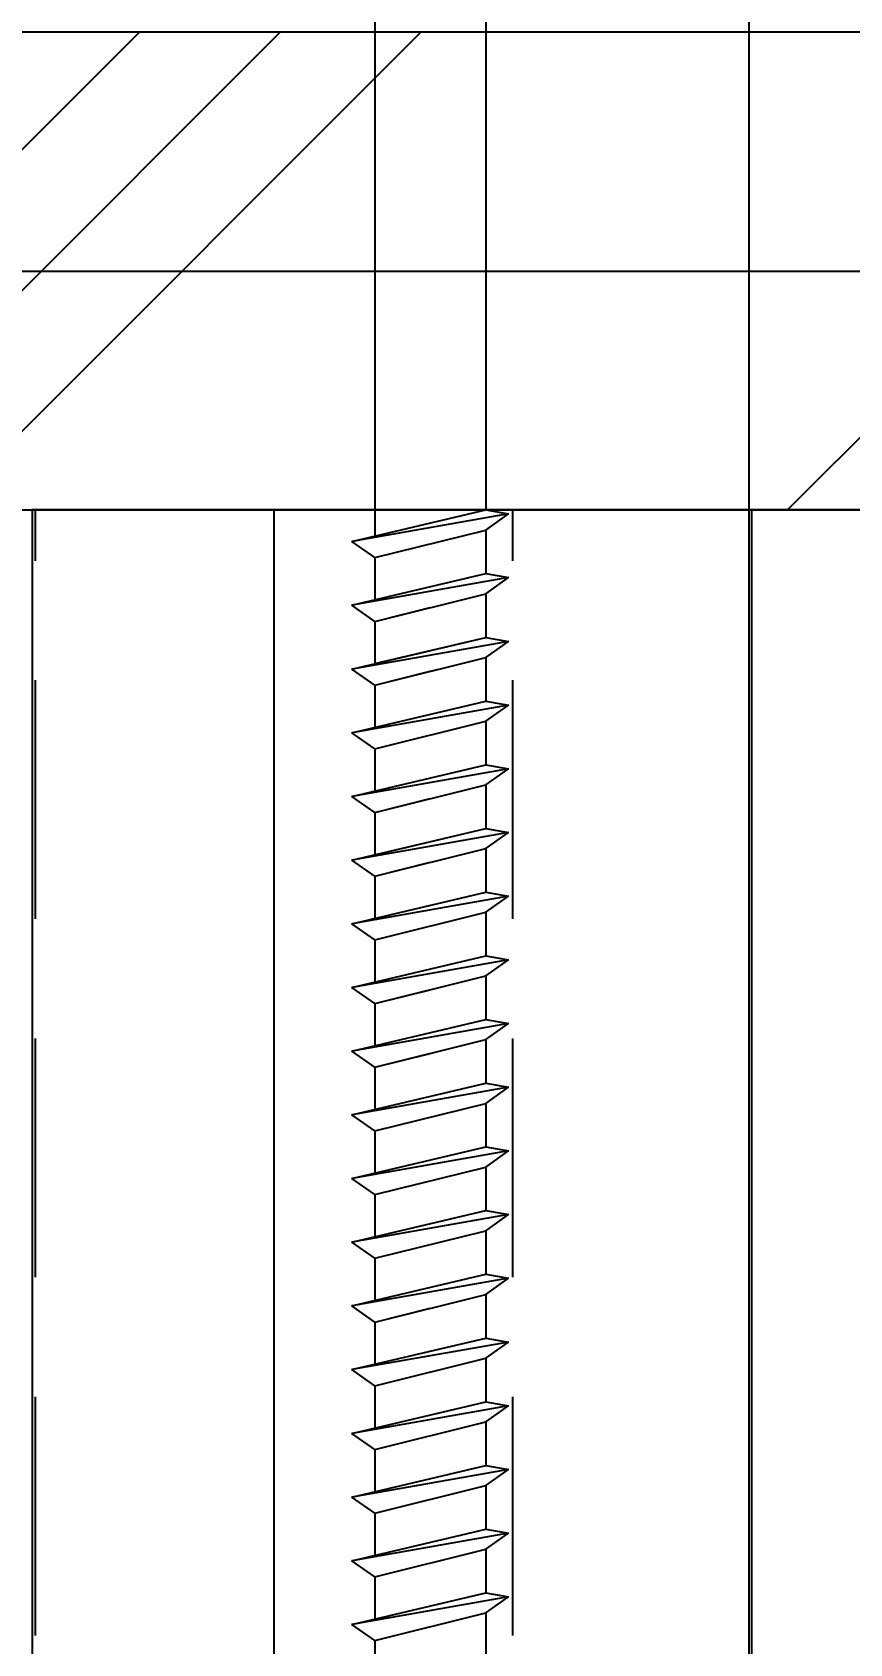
# Model space of a CAD drawing. Header units: inches. Extents: x -2661 to 42767, y -1222 to 9099.
# Drawn here: x -1001.13 to -999.847, y 2652.05 to 2654.58 of the extents above; entities that cross this region are included whole.
import ezdxf
from ezdxf import colors
from ezdxf.entities.mleader import LeaderData, LeaderLine
from ezdxf.math import Vec2, Vec3

# ---------------------------------------------------------------- set-up
doc = ezdxf.new("R2010")
doc.units = ezdxf.units.IN
doc.header["$LTSCALE"] = 12
doc.header["$MEASUREMENT"] = 0
doc.layers.get('0').update_dxf_attribs({"linetype": 'CONTINUOUS'})
doc.layers.add('DESIGNER COMMENTS', color=221, linetype='CONTINUOUS', plot=False)
for name, color, linetype in [('S-ANNO-NOTE', 4, 'CONTINUOUS'), ('S-FASTENERS', 2, 'CONTINUOUS'), ('S-SIMPSON', 2, 'CONTINUOUS'), ('S-STEEL', 4, 'CONTINUOUS'), ('S-WOOD', 3, 'CONTINUOUS')]:
    doc.layers.add(name, color=color, linetype=linetype)
doc.styles.add('Arial', font='arial.ttf', dxfattribs={"width": 0.85})

# ---------------------------------------------------------------- blocks, each defined once
blk = doc.blocks.new('10d')
at = {"color": 2}
blk.add_line((0, 0.25), (0, -2.75), dxfattribs=at)
blk = doc.blocks.new('SDS.25X5-f')
at = {"layer": 'S-SIMPSON'}
for p, q in [((-0.087, -0.536), (-0.087, -2.2912)), ((0.087, -0.5316), (0.087, -2.25)), ((0.087, -0.5316), (0.087, -2.25)), ((-0.087, -0.5749), (-0.087, -2.2912)), ((0.087, -2.1816), (0.087, -2.25)), ((0.087, -2.1816), (0.087, -2.25)), ((-0.087, -2.2249), (-0.087, -2.2912)), ((-0.087, -2.2249), (-0.087, -2.2912)), ((-0.087, -2.2249), (-0.087, -2.2912))]:
    blk.add_line(p, q, dxfattribs=at)
at = {"layer": 'S-SIMPSON', "color": 1}
for p, q in [((-0.123, -2.2997), (0.087, -2.25)), ((-0.123, -2.2997), (0.087, -2.25)), ((-0.123, -2.2997), (0.087, -2.25)), ((0.087, -2.25), (0.123, -2.2563)), ((0.087, -2.25), (0.123, -2.2563)), ((0.087, -2.25), (0.123, -2.2563)), ((0.123, -2.2563), (-0.123, -2.2997)), ((0.123, -2.2563), (-0.123, -2.2997)), ((0.123, -2.2563), (-0.123, -2.2997)), ((0.087, -2.2816), (0.123, -2.2563)), ((0.087, -2.2816), (0.123, -2.2563)), ((0.087, -2.2816), (0.123, -2.2563)), ((-0.087, -2.3249), (-0.123, -2.2997)), ((-0.087, -2.3249), (-0.123, -2.2997)), ((-0.087, -2.3249), (-0.123, -2.2997)), ((-0.087, -2.3249), (0.087, -2.2816)), ((-0.087, -2.3249), (0.087, -2.2816)), ((-0.087, -2.3249), (0.087, -2.2816)), ((0.087, -2.2816), (0.087, -2.35)), ((0.087, -2.2816), (0.087, -2.35)), ((0.087, -2.2816), (0.087, -2.35)), ((0.087, -2.2816), (0.087, -2.35)), ((0.087, -2.2816), (0.087, -2.35)), ((0.087, -2.2816), (0.087, -2.35)), ((-0.087, -2.3249), (-0.087, -2.3912)), ((-0.087, -2.3249), (-0.087, -2.3912)), ((-0.087, -2.3249), (-0.087, -2.3912)), ((-0.087, -2.3249), (-0.087, -2.3912)), ((-0.087, -2.3249), (-0.087, -2.3912)), ((-0.087, -2.3249), (-0.087, -2.3912)), ((-0.123, -2.3997), (0.087, -2.35)), ((-0.123, -2.3997), (0.087, -2.35)), ((-0.123, -2.3997), (0.087, -2.35)), ((-0.123, -2.3997), (0.087, -2.35)), ((0.087, -2.35), (0.123, -2.3563)), ((0.087, -2.35), (0.123, -2.3563)), ((0.087, -2.35), (0.123, -2.3563)), ((0.087, -2.35), (0.123, -2.3563)), ((0.123, -2.3563), (-0.123, -2.3997)), ((0.123, -2.3563), (-0.123, -2.3997)), ((0.123, -2.3563), (-0.123, -2.3997)), ((0.123, -2.3563), (-0.123, -2.3997)), ((0.087, -2.3816), (0.123, -2.3563)), ((0.087, -2.3816), (0.123, -2.3563)), ((0.087, -2.3816), (0.123, -2.3563)), ((0.087, -2.3816), (0.123, -2.3563)), ((-0.087, -2.4249), (-0.123, -2.3997)), ((-0.087, -2.4249), (-0.123, -2.3997)), ((-0.087, -2.4249), (-0.123, -2.3997)), ((-0.087, -2.4249), (-0.123, -2.3997)), ((-0.087, -2.4249), (-0.123, -2.3997)), ((-0.087, -2.4249), (0.087, -2.3816)), ((-0.087, -2.4249), (0.087, -2.3816)), ((-0.087, -2.4249), (0.087, -2.3816)), ((-0.087, -2.4249), (0.087, -2.3816)), ((-0.087, -2.4249), (0, -2.4032)), ((0.087, -2.3816), (0.087, -2.45)), ((0.087, -2.3816), (0.087, -2.45)), ((0.087, -2.3816), (0.087, -2.45)), ((0.087, -2.3816), (0.087, -2.45)), ((0.087, -2.3816), (0.087, -2.45)), ((0.087, -2.3816), (0.087, -2.45)), ((0.087, -2.3816), (0.087, -2.45)), ((0.087, -2.3816), (0.087, -2.45)), ((0.087, -2.3816), (0.087, -2.45)), ((0.087, -2.3816), (0.087, -2.45)), ((-0.087, -2.4249), (-0.087, -2.4912)), ((-0.087, -2.4249), (-0.087, -2.4912)), ((-0.087, -2.4249), (-0.087, -2.4912)), ((-0.087, -2.4249), (-0.087, -2.4912)), ((-0.087, -2.4249), (-0.087, -2.4912)), ((-0.087, -2.4249), (-0.087, -2.4912)), ((-0.087, -2.4249), (-0.087, -2.4912)), ((-0.087, -2.4249), (-0.087, -2.4912)), ((-0.087, -2.4249), (-0.087, -2.4912)), ((-0.087, -2.4249), (-0.087, -2.4912)), ((-0.087, -2.4249), (-0.087, -2.4912)), ((-0.087, -2.4249), (-0.087, -2.4912)), ((-0.123, -2.4997), (0.087, -2.45)), ((-0.123, -2.4997), (0.087, -2.45)), ((-0.123, -2.4997), (0.087, -2.45)), ((-0.123, -2.4997), (0.087, -2.45)), ((-0.123, -2.4997), (0.087, -2.45)), ((-0.123, -2.4997), (0.087, -2.45)), ((-0.123, -2.4997), (0.087, -2.45)), ((-0.123, -2.4997), (0.087, -2.45)), ((-0.087, -2.4912), (0.087, -2.45)), ((0.087, -2.45), (0.123, -2.4563)), ((0.087, -2.45), (0.123, -2.4563)), ((0.087, -2.45), (0.123, -2.4563)), ((0.087, -2.45), (0.123, -2.4563)), ((0.087, -2.45), (0.123, -2.4563)), ((0.087, -2.45), (0.123, -2.4563)), ((0.087, -2.45), (0.123, -2.4563)), ((0.087, -2.45), (0.123, -2.4563)), ((0.087, -2.45), (0.123, -2.4563)), ((0.123, -2.4563), (-0.123, -2.4997)), ((0.123, -2.4563), (-0.123, -2.4997)), ((0.123, -2.4563), (-0.123, -2.4997)), ((0.123, -2.4563), (-0.123, -2.4997)), ((0.123, -2.4563), (-0.123, -2.4997)), ((0.123, -2.4563), (-0.123, -2.4997)), ((0.123, -2.4563), (-0.123, -2.4997)), ((0.123, -2.4563), (-0.123, -2.4997)), ((0.123, -2.4563), (-0.123, -2.4997)), ((0.087, -2.4816), (0.123, -2.4563)), ((0.087, -2.4816), (0.123, -2.4563)), ((0.087, -2.4816), (0.123, -2.4563)), ((0.087, -2.4816), (0.123, -2.4563)), ((0.087, -2.4816), (0.123, -2.4563)), ((0.087, -2.4816), (0.123, -2.4563)), ((0.087, -2.4816), (0.123, -2.4563)), ((0.087, -2.4816), (0.123, -2.4563)), ((0.087, -2.4816), (0.123, -2.4563)), ((-0.087, -2.5249), (-0.123, -2.4997)), ((-0.087, -2.5249), (-0.123, -2.4997)), ((-0.087, -2.5249), (-0.123, -2.4997)), ((-0.087, -2.5249), (-0.123, -2.4997)), ((-0.087, -2.5249), (-0.123, -2.4997)), ((-0.087, -2.5249), (-0.123, -2.4997)), ((-0.087, -2.5249), (-0.123, -2.4997)), ((-0.087, -2.5249), (-0.123, -2.4997)), ((-0.087, -2.5249), (-0.123, -2.4997)), ((-0.087, -2.5249), (-0.123, -2.4997)), ((-0.087, -2.5249), (-0.123, -2.4997)), ((-0.087, -2.5249), (-0.123, -2.4997)), ((-0.087, -2.5249), (-0.123, -2.4997)), ((-0.087, -2.5249), (0.087, -2.4816)), ((-0.087, -2.5249), (0.087, -2.4816)), ((-0.087, -2.5249), (0.087, -2.4816)), ((-0.087, -2.5249), (0.087, -2.4816)), ((-0.087, -2.5249), (0.087, -2.4816)), ((-0.087, -2.5249), (0.087, -2.4816)), ((-0.087, -2.5249), (0.087, -2.4816)), ((-0.087, -2.5249), (0.087, -2.4816)), ((-0.087, -2.5249), (0.087, -2.4816)), ((-0.087, -2.5249), (0.013, -2.5)), ((-0.087, -2.5249), (0.013, -2.5)), ((-0.087, -2.5249), (0.013, -2.5)), ((-0.087, -2.5249), (0, -2.5032)), ((0.087, -2.4816), (0.087, -2.55)), ((0.087, -2.4816), (0.087, -2.55)), ((0.087, -2.4816), (0.087, -2.55)), ((0.087, -2.4816), (0.087, -2.55)), ((0.087, -2.4816), (0.087, -2.55)), ((0.087, -2.4816), (0.087, -2.55)), ((0.087, -2.4816), (0.087, -2.55)), ((0.087, -2.4816), (0.087, -2.55)), ((0.087, -2.4816), (0.087, -2.55)), ((0.087, -2.4816), (0.087, -2.55)), ((0.087, -2.4816), (0.087, -2.55)), ((0.087, -2.4816), (0.087, -2.55)), ((0.087, -2.4816), (0.087, -2.55)), ((-0.087, -2.5249), (-0.087, -2.5912)), ((-0.087, -2.5249), (-0.087, -2.5912)), ((-0.087, -2.5249), (-0.087, -2.5912)), ((-0.087, -2.5249), (-0.087, -2.5912)), ((-0.087, -2.5249), (-0.087, -2.5912)), ((-0.087, -2.5249), (-0.087, -2.5912)), ((-0.087, -2.5249), (-0.087, -2.5912)), ((-0.087, -2.5249), (-0.087, -2.5912)), ((-0.087, -2.5249), (-0.087, -2.5912)), ((-0.087, -2.5249), (-0.087, -2.5912)), ((-0.087, -2.5249), (-0.087, -2.5912)), ((-0.123, -2.5997), (0.087, -2.55)), ((-0.123, -2.5997), (0.087, -2.55)), ((-0.123, -2.5997), (0.087, -2.55)), ((-0.123, -2.5997), (0.087, -2.55)), ((-0.123, -2.5997), (0.087, -2.55)), ((-0.123, -2.5997), (0.087, -2.55)), ((-0.123, -2.5997), (0.087, -2.55)), ((-0.123, -2.5997), (0.087, -2.55)), ((-0.123, -2.5997), (0.087, -2.55)), ((0.087, -2.55), (0.123, -2.5563)), ((0.087, -2.55), (0.123, -2.5563)), ((0.087, -2.55), (0.123, -2.5563)), ((0.087, -2.55), (0.123, -2.5563)), ((0.087, -2.55), (0.123, -2.5563)), ((0.087, -2.55), (0.123, -2.5563)), ((0.087, -2.55), (0.123, -2.5563)), ((0.087, -2.55), (0.123, -2.5563)), ((0.087, -2.55), (0.123, -2.5563)), ((0.123, -2.5563), (-0.123, -2.5997)), ((0.123, -2.5563), (-0.123, -2.5997)), ((0.123, -2.5563), (-0.123, -2.5997)), ((0.123, -2.5563), (-0.123, -2.5997)), ((0.123, -2.5563), (-0.123, -2.5997)), ((0.123, -2.5563), (-0.123, -2.5997)), ((0.123, -2.5563), (-0.123, -2.5997)), ((0.123, -2.5563), (-0.123, -2.5997)), ((0.123, -2.5563), (-0.123, -2.5997)), ((0.087, -2.5816), (0.123, -2.5563)), ((0.087, -2.5816), (0.123, -2.5563)), ((0.087, -2.5816), (0.123, -2.5563)), ((0.087, -2.5816), (0.123, -2.5563)), ((0.087, -2.5816), (0.123, -2.5563)), ((0.087, -2.5816), (0.123, -2.5563)), ((0.087, -2.5816), (0.123, -2.5563)), ((0.087, -2.5816), (0.123, -2.5563)), ((0.087, -2.5816), (0.123, -2.5563)), ((-0.087, -2.6249), (-0.123, -2.5997)), ((-0.087, -2.6249), (-0.123, -2.5997)), ((-0.087, -2.6249), (-0.123, -2.5997)), ((-0.087, -2.6249), (-0.123, -2.5997)), ((-0.087, -2.6249), (-0.123, -2.5997)), ((-0.087, -2.6249), (-0.123, -2.5997)), ((-0.087, -2.6249), (-0.123, -2.5997)), ((-0.087, -2.6249), (-0.123, -2.5997)), ((-0.087, -2.6249), (-0.123, -2.5997)), ((-0.087, -2.6249), (0.087, -2.5816)), ((-0.087, -2.6249), (0.087, -2.5816)), ((-0.087, -2.6249), (0.087, -2.5816)), ((-0.087, -2.6249), (0.087, -2.5816)), ((-0.087, -2.6249), (0.087, -2.5816)), ((-0.087, -2.6249), (0.087, -2.5816)), ((-0.087, -2.6249), (0.087, -2.5816)), ((-0.087, -2.6249), (0.087, -2.5816)), ((-0.087, -2.6249), (0.087, -2.5816)), ((0.087, -2.5816), (0.087, -2.65)), ((0.087, -2.5816), (0.087, -2.65)), ((0.087, -2.5816), (0.087, -2.65)), ((0.087, -2.5816), (0.087, -2.65)), ((0.087, -2.5816), (0.087, -2.65)), ((0.087, -2.5816), (0.087, -2.65)), ((0.087, -2.5816), (0.087, -2.65)), ((0.087, -2.5816), (0.087, -2.65)), ((0.087, -2.5816), (0.087, -2.65)), ((0.087, -2.5816), (0.087, -2.65)), ((0.087, -2.5816), (0.087, -2.65)), ((-0.087, -2.6249), (-0.087, -2.6912)), ((-0.087, -2.6249), (-0.087, -2.6912)), ((-0.087, -2.6249), (-0.087, -2.6912)), ((-0.087, -2.6249), (-0.087, -2.6912)), ((-0.087, -2.6249), (-0.087, -2.6912)), ((-0.087, -2.6249), (-0.087, -2.6912)), ((-0.087, -2.6249), (-0.087, -2.6912)), ((-0.087, -2.6249), (-0.087, -2.6912)), ((-0.087, -2.6249), (-0.087, -2.6912)), ((-0.087, -2.6249), (-0.087, -2.6912)), ((-0.087, -2.6249), (-0.087, -2.6912)), ((-0.123, -2.6997), (0.087, -2.65)), ((-0.123, -2.6997), (0.087, -2.65)), ((-0.123, -2.6997), (0.087, -2.65)), ((-0.123, -2.6997), (0.087, -2.65)), ((-0.123, -2.6997), (0.087, -2.65)), ((-0.123, -2.6997), (0.087, -2.65)), ((-0.123, -2.6997), (0.087, -2.65)), ((-0.123, -2.6997), (0.087, -2.65)), ((-0.123, -2.6997), (0.087, -2.65)), ((-0.123, -2.6997), (0.087, -2.65)), ((-0.123, -2.6997), (0.087, -2.65)), ((0.123, -2.6563), (-0.123, -2.6997)), ((0.123, -2.6563), (-0.123, -2.6997)), ((0.123, -2.6563), (-0.123, -2.6997)), ((0.123, -2.6563), (-0.123, -2.6997)), ((0.123, -2.6563), (-0.123, -2.6997)), ((0.123, -2.6563), (-0.123, -2.6997)), ((0.123, -2.6563), (-0.123, -2.6997)), ((0.123, -2.6563), (-0.123, -2.6997)), ((0.123, -2.6563), (-0.123, -2.6997)), ((0.123, -2.6563), (-0.123, -2.6997)), ((0.123, -2.6563), (-0.123, -2.6997)), ((0.087, -2.65), (0.123, -2.6563)), ((0.087, -2.65), (0.123, -2.6563)), ((0.087, -2.65), (0.123, -2.6563)), ((0.087, -2.65), (0.123, -2.6563)), ((0.087, -2.65), (0.123, -2.6563)), ((0.087, -2.65), (0.123, -2.6563)), ((0.087, -2.65), (0.123, -2.6563)), ((0.087, -2.65), (0.123, -2.6563)), ((0.087, -2.65), (0.123, -2.6563)), ((0.087, -2.65), (0.123, -2.6563)), ((0.087, -2.65), (0.123, -2.6563)), ((0.087, -2.6816), (0.123, -2.6563)), ((0.087, -2.6816), (0.123, -2.6563)), ((0.087, -2.6816), (0.123, -2.6563)), ((0.087, -2.6816), (0.123, -2.6563)), ((0.087, -2.6816), (0.123, -2.6563)), ((0.087, -2.6816), (0.123, -2.6563)), ((0.087, -2.6816), (0.123, -2.6563)), ((0.087, -2.6816), (0.123, -2.6563)), ((0.087, -2.6816), (0.123, -2.6563)), ((0.087, -2.6816), (0.123, -2.6563)), ((0.087, -2.6816), (0.123, -2.6563)), ((-0.087, -2.7249), (0.087, -2.6816)), ((-0.087, -2.7249), (0.087, -2.6816)), ((-0.087, -2.7249), (0.087, -2.6816)), ((-0.087, -2.7249), (0.087, -2.6816)), ((-0.087, -2.7249), (0.087, -2.6816)), ((-0.087, -2.7249), (0.087, -2.6816)), ((-0.087, -2.7249), (0.087, -2.6816)), ((-0.087, -2.7249), (0.087, -2.6816)), ((-0.087, -2.7249), (0.087, -2.6816)), ((-0.087, -2.7249), (0.087, -2.6816)), ((-0.087, -2.7249), (0.087, -2.6816)), ((0.087, -2.6816), (0.087, -2.75)), ((0.087, -2.6816), (0.087, -2.75)), ((0.087, -2.6816), (0.087, -2.75)), ((0.087, -2.6816), (0.087, -2.75)), ((0.087, -2.6816), (0.087, -2.75)), ((0.087, -2.6816), (0.087, -2.75)), ((0.087, -2.6816), (0.087, -2.75)), ((0.087, -2.6816), (0.087, -2.75)), ((-0.087, -2.7249), (-0.123, -2.6997)), ((-0.087, -2.7249), (-0.123, -2.6997)), ((-0.087, -2.7249), (-0.123, -2.6997)), ((-0.087, -2.7249), (-0.123, -2.6997)), ((-0.087, -2.7249), (-0.123, -2.6997)), ((-0.087, -2.7249), (-0.123, -2.6997)), ((-0.087, -2.7249), (-0.123, -2.6997)), ((-0.087, -2.7249), (-0.123, -2.6997)), ((-0.087, -2.7249), (-0.123, -2.6997)), ((-0.087, -2.7249), (-0.123, -2.6997)), ((-0.087, -2.7249), (-0.123, -2.6997)), ((-0.087, -2.7249), (-0.123, -2.6997)), ((-0.087, -2.7249), (-0.123, -2.6997)), ((-0.087, -2.7249), (0, -2.7032)), ((-0.087, -2.7249), (0, -2.7032)), ((-0.087, -2.7249), (-0.087, -2.7912)), ((-0.087, -2.7249), (-0.087, -2.7912)), ((-0.087, -2.7249), (-0.087, -2.7912)), ((-0.087, -2.7249), (-0.087, -2.7912)), ((-0.087, -2.7249), (-0.087, -2.7912)), ((-0.087, -2.7249), (-0.087, -2.7912)), ((-0.087, -2.7249), (-0.087, -2.7912)), ((-0.087, -2.7249), (-0.087, -2.7912)), ((-0.087, -2.7249), (-0.087, -2.7912)), ((-0.087, -2.7249), (-0.087, -2.7912)), ((-0.123, -2.7997), (0.087, -2.75)), ((-0.123, -2.7997), (0.087, -2.75)), ((-0.123, -2.7997), (0.087, -2.75)), ((-0.123, -2.7997), (0.087, -2.75)), ((-0.123, -2.7997), (0.087, -2.75)), ((-0.123, -2.7997), (0.087, -2.75)), ((-0.123, -2.7997), (0.087, -2.75)), ((-0.123, -2.7997), (0.087, -2.75)), ((0.123, -2.7563), (-0.123, -2.7997)), ((0.123, -2.7563), (-0.123, -2.7997)), ((0.123, -2.7563), (-0.123, -2.7997)), ((0.123, -2.7563), (-0.123, -2.7997)), ((0.123, -2.7563), (-0.123, -2.7997)), ((0.123, -2.7563), (-0.123, -2.7997)), ((0.123, -2.7563), (-0.123, -2.7997)), ((0.123, -2.7563), (-0.123, -2.7997)), ((0.123, -2.7563), (-0.123, -2.7997)), ((-0.087, -2.7912), (0.087, -2.75)), ((0.087, -2.75), (0.123, -2.7563)), ((0.087, -2.75), (0.123, -2.7563)), ((0.087, -2.75), (0.123, -2.7563)), ((0.087, -2.75), (0.123, -2.7563)), ((0.087, -2.75), (0.123, -2.7563)), ((0.087, -2.75), (0.123, -2.7563)), ((0.087, -2.75), (0.123, -2.7563)), ((0.087, -2.75), (0.123, -2.7563)), ((0.087, -2.75), (0.123, -2.7563)), ((0.087, -2.7816), (0.123, -2.7563)), ((0.087, -2.7816), (0.123, -2.7563)), ((0.087, -2.7816), (0.123, -2.7563)), ((0.087, -2.7816), (0.123, -2.7563)), ((0.087, -2.7816), (0.123, -2.7563)), ((0.087, -2.7816), (0.123, -2.7563)), ((0.087, -2.7816), (0.123, -2.7563)), ((0.087, -2.7816), (0.123, -2.7563)), ((0.087, -2.7816), (0.123, -2.7563)), ((-0.087, -2.8249), (0.087, -2.7816)), ((-0.087, -2.8249), (0.087, -2.7816)), ((-0.087, -2.8249), (0.087, -2.7816)), ((-0.087, -2.8249), (0.087, -2.7816)), ((-0.087, -2.8249), (0.087, -2.7816)), ((-0.087, -2.8249), (0.087, -2.7816)), ((-0.087, -2.8249), (0.087, -2.7816)), ((-0.087, -2.8249), (0.087, -2.7816)), ((-0.087, -2.8249), (0.087, -2.7816)), ((0.087, -2.7816), (0.087, -2.85)), ((0.087, -2.7816), (0.087, -2.85)), ((0.087, -2.7816), (0.087, -2.85)), ((0.087, -2.7816), (0.087, -2.85)), ((0.087, -2.7816), (0.087, -2.85)), ((0.087, -2.7816), (0.087, -2.85)), ((0.087, -2.7816), (0.087, -2.85)), ((0.087, -2.7816), (0.087, -2.85)), ((0.087, -2.7816), (0.087, -2.85)), ((-0.087, -2.8249), (-0.123, -2.7997)), ((-0.087, -2.8249), (-0.123, -2.7997)), ((-0.087, -2.8249), (-0.123, -2.7997)), ((-0.087, -2.8249), (-0.123, -2.7997)), ((-0.087, -2.8249), (-0.123, -2.7997)), ((-0.087, -2.8249), (-0.123, -2.7997)), ((-0.087, -2.8249), (-0.123, -2.7997)), ((-0.087, -2.8249), (-0.123, -2.7997)), ((-0.087, -2.8249), (-0.123, -2.7997)), ((-0.087, -2.8249), (-0.123, -2.7997)), ((-0.087, -2.8249), (0, -2.8032)), ((-0.087, -2.8249), (-0.087, -2.8912)), ((-0.087, -2.8249), (-0.087, -2.8912)), ((-0.087, -2.8249), (-0.087, -2.8912)), ((-0.087, -2.8249), (-0.087, -2.8912)), ((-0.087, -2.8249), (-0.087, -2.8912)), ((-0.087, -2.8249), (-0.087, -2.8912)), ((-0.087, -2.8249), (-0.087, -2.8912)), ((-0.087, -2.8249), (-0.087, -2.8912)), ((-0.123, -2.8997), (0.087, -2.85)), ((-0.123, -2.8997), (0.087, -2.85)), ((-0.123, -2.8997), (0.087, -2.85)), ((-0.123, -2.8997), (0.087, -2.85)), ((-0.123, -2.8997), (0.087, -2.85)), ((-0.123, -2.8997), (0.087, -2.85)), ((0.123, -2.8563), (-0.123, -2.8997)), ((0.123, -2.8563), (-0.123, -2.8997)), ((0.123, -2.8563), (-0.123, -2.8997)), ((0.123, -2.8563), (-0.123, -2.8997)), ((0.123, -2.8563), (-0.123, -2.8997)), ((0.123, -2.8563), (-0.123, -2.8997)), ((0.087, -2.85), (0.123, -2.8563)), ((0.087, -2.85), (0.123, -2.8563)), ((0.087, -2.85), (0.123, -2.8563)), ((0.087, -2.85), (0.123, -2.8563)), ((0.087, -2.85), (0.123, -2.8563)), ((0.087, -2.85), (0.123, -2.8563)), ((0.087, -2.8816), (0.123, -2.8563)), ((0.087, -2.8816), (0.123, -2.8563)), ((0.087, -2.8816), (0.123, -2.8563)), ((0.087, -2.8816), (0.123, -2.8563)), ((0.087, -2.8816), (0.123, -2.8563)), ((0.087, -2.8816), (0.123, -2.8563)), ((-0.087, -2.9249), (0.087, -2.8816)), ((-0.087, -2.9249), (0.087, -2.8816)), ((-0.087, -2.9249), (0.087, -2.8816)), ((-0.087, -2.9249), (0.087, -2.8816)), ((-0.087, -2.9249), (0.087, -2.8816)), ((-0.087, -2.9249), (0.087, -2.8816)), ((0.087, -2.8816), (0.087, -2.95)), ((0.087, -2.8816), (0.087, -2.95)), ((0.087, -2.8816), (0.087, -2.95)), ((0.087, -2.8816), (0.087, -2.95)), ((0.087, -2.8816), (0.087, -2.95)), ((0.087, -2.8816), (0.087, -2.95)), ((0.087, -2.8816), (0.087, -2.95)), ((-0.087, -2.9249), (-0.123, -2.8997)), ((-0.087, -2.9249), (-0.123, -2.8997)), ((-0.087, -2.9249), (-0.123, -2.8997)), ((-0.087, -2.9249), (-0.123, -2.8997)), ((-0.087, -2.9249), (-0.123, -2.8997)), ((-0.087, -2.9249), (-0.123, -2.8997)), ((-0.087, -2.9249), (-0.087, -2.9912)), ((-0.087, -2.9249), (-0.087, -2.9912)), ((-0.087, -2.9249), (-0.087, -2.9912)), ((-0.087, -2.9249), (-0.087, -2.9912)), ((-0.087, -2.9249), (-0.087, -2.9912)), ((-0.087, -2.9249), (-0.087, -2.9912)), ((-0.087, -2.9249), (-0.087, -2.9912)), ((-0.123, -2.9997), (0.087, -2.95)), ((-0.123, -2.9997), (0.087, -2.95)), ((-0.123, -2.9997), (0.087, -2.95)), ((-0.123, -2.9997), (0.087, -2.95)), ((-0.123, -2.9997), (0.087, -2.95)), ((-0.123, -2.9997), (0.087, -2.95)), ((-0.123, -2.9997), (0.087, -2.95)), ((0.123, -2.9563), (-0.123, -2.9997)), ((0.123, -2.9563), (-0.123, -2.9997)), ((0.123, -2.9563), (-0.123, -2.9997)), ((0.123, -2.9563), (-0.123, -2.9997)), ((0.123, -2.9563), (-0.123, -2.9997)), ((0.123, -2.9563), (-0.123, -2.9997)), ((0.123, -2.9563), (-0.123, -2.9997)), ((0.087, -2.95), (0.123, -2.9563)), ((0.087, -2.95), (0.123, -2.9563)), ((0.087, -2.95), (0.123, -2.9563)), ((0.087, -2.95), (0.123, -2.9563)), ((0.087, -2.95), (0.123, -2.9563)), ((0.087, -2.95), (0.123, -2.9563)), ((0.087, -2.95), (0.123, -2.9563)), ((0.087, -2.9816), (0.123, -2.9563)), ((0.087, -2.9816), (0.123, -2.9563)), ((0.087, -2.9816), (0.123, -2.9563)), ((0.087, -2.9816), (0.123, -2.9563)), ((0.087, -2.9816), (0.123, -2.9563)), ((0.087, -2.9816), (0.123, -2.9563)), ((0.087, -2.9816), (0.123, -2.9563)), ((-0.087, -3.0249), (0.087, -2.9816)), ((-0.087, -3.0249), (0.087, -2.9816)), ((-0.087, -3.0249), (0.087, -2.9816)), ((-0.087, -3.0249), (0.087, -2.9816)), ((-0.087, -3.0249), (0.087, -2.9816)), ((-0.087, -3.0249), (0.087, -2.9816)), ((-0.087, -3.0249), (0.087, -2.9816)), ((0.087, -2.9816), (0.087, -3.05)), ((0.087, -2.9816), (0.087, -3.05)), ((0.087, -2.9816), (0.087, -3.05)), ((0.087, -2.9816), (0.087, -3.05)), ((0.087, -2.9816), (0.087, -3.05)), ((0.087, -2.9816), (0.087, -3.05)), ((0.087, -2.9816), (0.087, -3.05)), ((0.087, -2.9816), (0.087, -3.05)), ((0.087, -2.9816), (0.087, -3.05)), ((0.087, -2.9816), (0.087, -3.05)), ((0.087, -2.9816), (0.087, -3.05)), ((0.087, -2.9816), (0.087, -3.05)), ((0.087, -2.9816), (0.087, -3.05)), ((0.087, -2.9816), (0.087, -3.05)), ((-0.087, -3.0249), (-0.123, -2.9997)), ((-0.087, -3.0249), (-0.123, -2.9997)), ((-0.087, -3.0249), (-0.123, -2.9997)), ((-0.087, -3.0249), (-0.123, -2.9997)), ((-0.087, -3.0249), (-0.123, -2.9997)), ((-0.087, -3.0249), (-0.123, -2.9997)), ((-0.087, -3.0249), (-0.123, -2.9997)), ((-0.087, -3.0249), (-0.123, -2.9997)), ((-0.087, -3.0249), (0, -3.0032)), ((-0.087, -3.0249), (-0.087, -3.0912)), ((-0.087, -3.0249), (-0.087, -3.0912)), ((-0.087, -3.0249), (-0.087, -3.0912)), ((-0.087, -3.0249), (-0.087, -3.0912)), ((-0.087, -3.0249), (-0.087, -3.0912)), ((-0.087, -3.0249), (-0.087, -3.0912)), ((-0.087, -3.0249), (-0.087, -3.0912)), ((-0.087, -3.0249), (-0.087, -3.0912)), ((-0.123, -3.0997), (0.087, -3.05)), ((-0.123, -3.0997), (0.087, -3.05)), ((-0.123, -3.0997), (0.087, -3.05)), ((-0.123, -3.0997), (0.087, -3.05)), ((-0.123, -3.0997), (0.087, -3.05)), ((-0.123, -3.0997), (0.087, -3.05)), ((0.123, -3.0563), (-0.123, -3.0997)), ((0.123, -3.0563), (-0.123, -3.0997)), ((0.123, -3.0563), (-0.123, -3.0997)), ((0.123, -3.0563), (-0.123, -3.0997)), ((0.123, -3.0563), (-0.123, -3.0997)), ((0.123, -3.0563), (-0.123, -3.0997)), ((0.087, -3.05), (0.123, -3.0563)), ((0.087, -3.05), (0.123, -3.0563)), ((0.087, -3.05), (0.123, -3.0563)), ((0.087, -3.05), (0.123, -3.0563)), ((0.087, -3.05), (0.123, -3.0563)), ((0.087, -3.05), (0.123, -3.0563)), ((0.087, -3.0816), (0.123, -3.0563)), ((0.087, -3.0816), (0.123, -3.0563)), ((0.087, -3.0816), (0.123, -3.0563)), ((0.087, -3.0816), (0.123, -3.0563)), ((0.087, -3.0816), (0.123, -3.0563)), ((0.087, -3.0816), (0.123, -3.0563)), ((-0.087, -3.1249), (0.087, -3.0816)), ((-0.087, -3.1249), (0.087, -3.0816)), ((-0.087, -3.1249), (0.087, -3.0816)), ((-0.087, -3.1249), (0.087, -3.0816)), ((-0.087, -3.1249), (0.087, -3.0816)), ((-0.087, -3.1249), (0.087, -3.0816)), ((0.087, -3.0816), (0.087, -3.15)), ((0.087, -3.0816), (0.087, -3.15)), ((0.087, -3.0816), (0.087, -3.15)), ((0.087, -3.0816), (0.087, -3.15)), ((0.087, -3.0816), (0.087, -3.15)), ((0.087, -3.0816), (0.087, -3.15)), ((0.087, -3.0816), (0.087, -3.15)), ((-0.087, -3.1249), (-0.123, -3.0997)), ((-0.087, -3.1249), (-0.123, -3.0997)), ((-0.087, -3.1249), (-0.123, -3.0997)), ((-0.087, -3.1249), (-0.123, -3.0997)), ((-0.087, -3.1249), (-0.123, -3.0997)), ((-0.087, -3.1249), (-0.123, -3.0997)), ((-0.087, -3.1249), (-0.123, -3.0997)), ((-0.087, -3.1249), (0, -3.1032)), ((-0.087, -3.1249), (-0.087, -3.1912)), ((-0.087, -3.1249), (-0.087, -3.1912)), ((-0.087, -3.1249), (-0.087, -3.1912)), ((-0.087, -3.1249), (-0.087, -3.1912)), ((-0.087, -3.1249), (-0.087, -3.1912)), ((-0.087, -3.1249), (-0.087, -3.1912)), ((-0.087, -3.1249), (-0.087, -3.1912)), ((-0.123, -3.1997), (0.087, -3.15)), ((-0.123, -3.1997), (0.087, -3.15)), ((-0.123, -3.1997), (0.087, -3.15)), ((0.123, -3.1563), (-0.123, -3.1997)), ((0.123, -3.1563), (-0.123, -3.1997)), ((0.123, -3.1563), (-0.123, -3.1997)), ((0.087, -3.15), (0.123, -3.1563)), ((0.087, -3.15), (0.123, -3.1563)), ((0.087, -3.15), (0.123, -3.1563)), ((0.087, -3.1816), (0.123, -3.1563)), ((0.087, -3.1816), (0.123, -3.1563)), ((0.087, -3.1816), (0.123, -3.1563)), ((-0.087, -3.2249), (0.087, -3.1816)), ((-0.087, -3.2249), (0.087, -3.1816)), ((-0.087, -3.2249), (0.087, -3.1816)), ((0.087, -3.1816), (0.087, -3.25)), ((0.087, -3.1816), (0.087, -3.25)), ((0.087, -3.1816), (0.087, -3.25)), ((0.087, -3.1816), (0.087, -3.25)), ((0.087, -3.1816), (0.087, -3.25)), ((-0.087, -3.2249), (-0.123, -3.1997)), ((-0.087, -3.2249), (-0.123, -3.1997)), ((-0.087, -3.2249), (-0.123, -3.1997)), ((-0.087, -3.2249), (-0.087, -3.2912)), ((-0.087, -3.2249), (-0.087, -3.2912)), ((-0.087, -3.2249), (-0.087, -3.2912)), ((-0.087, -3.2249), (-0.087, -3.2912)), ((-0.087, -3.2249), (-0.087, -3.2912)), ((-0.123, -3.2997), (0.087, -3.25)), ((-0.123, -3.2997), (0.087, -3.25)), ((-0.123, -3.2997), (0.087, -3.25)), ((0.123, -3.2563), (-0.123, -3.2997)), ((0.123, -3.2563), (-0.123, -3.2997)), ((0.123, -3.2563), (-0.123, -3.2997)), ((0.087, -3.25), (0.123, -3.2563)), ((0.087, -3.25), (0.123, -3.2563)), ((0.087, -3.25), (0.123, -3.2563)), ((0.087, -3.2816), (0.123, -3.2563)), ((0.087, -3.2816), (0.123, -3.2563)), ((0.087, -3.2816), (0.123, -3.2563)), ((-0.087, -3.3249), (0.087, -3.2816)), ((-0.087, -3.3249), (0.087, -3.2816)), ((-0.087, -3.3249), (0.087, -3.2816)), ((0.087, -3.2816), (0.087, -3.35)), ((0.087, -3.2816), (0.087, -3.35)), ((0.087, -3.2816), (0.087, -3.35)), ((0.087, -3.2816), (0.087, -3.35)), ((0.087, -3.2816), (0.087, -3.35)), ((0.087, -3.2816), (0.087, -3.35)), ((0.087, -3.2816), (0.087, -3.35)), ((0.087, -3.2816), (0.087, -3.35)), ((-0.087, -3.3249), (-0.123, -3.2997)), ((-0.087, -3.3249), (-0.123, -3.2997)), ((-0.087, -3.3249), (-0.123, -3.2997)), ((-0.087, -3.3249), (-0.087, -3.3912)), ((-0.087, -3.3249), (-0.087, -3.3912)), ((-0.087, -3.3249), (-0.087, -3.3912)), ((-0.087, -3.3249), (-0.087, -3.3912)), ((-0.087, -3.3249), (-0.087, -3.3912)), ((-0.087, -3.3249), (-0.087, -3.3912)), ((-0.087, -3.3249), (-0.087, -3.3912)), ((-0.087, -3.3249), (-0.087, -3.3912)), ((-0.123, -3.3997), (0.087, -3.35)), ((-0.123, -3.3997), (0.087, -3.35)), ((-0.123, -3.3997), (0.087, -3.35)), ((-0.123, -3.3997), (0.087, -3.35)), ((0.123, -3.3563), (-0.123, -3.3997)), ((0.123, -3.3563), (-0.123, -3.3997)), ((0.123, -3.3563), (-0.123, -3.3997)), ((0.123, -3.3563), (-0.123, -3.3997)), ((0.087, -3.35), (0.123, -3.3563)), ((0.087, -3.35), (0.123, -3.3563)), ((0.087, -3.35), (0.123, -3.3563)), ((0.087, -3.35), (0.123, -3.3563)), ((0.087, -3.3816), (0.123, -3.3563)), ((0.087, -3.3816), (0.123, -3.3563)), ((0.087, -3.3816), (0.123, -3.3563)), ((0.087, -3.3816), (0.123, -3.3563)), ((-0.087, -3.4249), (0.087, -3.3816)), ((-0.087, -3.4249), (0.087, -3.3816)), ((-0.087, -3.4249), (0.087, -3.3816)), ((-0.087, -3.4249), (0.087, -3.3816)), ((0.087, -3.3816), (0.087, -3.45)), ((0.087, -3.3816), (0.087, -3.45)), ((0.087, -3.3816), (0.087, -3.45)), ((0.087, -3.3816), (0.087, -3.45)), ((0.087, -3.3816), (0.087, -3.45)), ((0.087, -3.3816), (0.087, -3.45)), ((-0.087, -3.4249), (-0.123, -3.3997)), ((-0.087, -3.4249), (-0.123, -3.3997)), ((-0.087, -3.4249), (-0.123, -3.3997)), ((-0.087, -3.4249), (-0.123, -3.3997)), ((-0.087, -3.4249), (-0.087, -3.4912)), ((-0.087, -3.4249), (-0.087, -3.4912)), ((-0.087, -3.4249), (-0.087, -3.4912)), ((-0.087, -3.4249), (-0.087, -3.4912)), ((-0.087, -3.4249), (-0.087, -3.4912)), ((-0.087, -3.4249), (-0.087, -3.4912)), ((-0.123, -3.4997), (0.087, -3.45)), ((-0.123, -3.4997), (0.087, -3.45)), ((-0.123, -3.4997), (0.087, -3.45)), ((-0.123, -3.4997), (0.087, -3.45)), ((0.123, -3.4563), (-0.123, -3.4997)), ((0.123, -3.4563), (-0.123, -3.4997)), ((0.123, -3.4563), (-0.123, -3.4997)), ((0.123, -3.4563), (-0.123, -3.4997)), ((0.087, -3.45), (0.123, -3.4563)), ((0.087, -3.45), (0.123, -3.4563)), ((0.087, -3.45), (0.123, -3.4563)), ((0.087, -3.45), (0.123, -3.4563)), ((0.087, -3.4816), (0.123, -3.4563)), ((0.087, -3.4816), (0.123, -3.4563)), ((0.087, -3.4816), (0.123, -3.4563)), ((0.087, -3.4816), (0.123, -3.4563)), ((-0.087, -3.5249), (0.087, -3.4816)), ((-0.087, -3.5249), (0.087, -3.4816)), ((-0.087, -3.5249), (0.087, -3.4816)), ((-0.087, -3.5249), (0.087, -3.4816)), ((0.087, -3.4816), (0.087, -3.55)), ((0.087, -3.4816), (0.087, -3.55)), ((0.087, -3.4816), (0.087, -3.55)), ((0.087, -3.4816), (0.087, -3.55)), ((0.087, -3.4816), (0.087, -3.55)), ((0.087, -3.4816), (0.087, -3.55)), ((0.087, -3.4816), (0.087, -3.55)), ((-0.087, -3.5249), (-0.123, -3.4997)), ((-0.087, -3.5249), (-0.123, -3.4997)), ((-0.087, -3.5249), (-0.123, -3.4997)), ((-0.087, -3.5249), (-0.123, -3.4997)), ((-0.087, -3.5249), (-0.123, -3.4997)), ((-0.087, -3.5249), (0, -3.5032)), ((-0.087, -3.5249), (-0.087, -3.5912)), ((-0.087, -3.5249), (-0.087, -3.5912)), ((-0.087, -3.5249), (-0.087, -3.5912)), ((-0.087, -3.5249), (-0.087, -3.5912)), ((-0.087, -3.5249), (-0.087, -3.5912)), ((-0.087, -3.5249), (-0.087, -3.5912)), ((-0.087, -3.5249), (-0.087, -3.5912)), ((-0.123, -3.5997), (0.087, -3.55)), ((-0.123, -3.5997), (0.087, -3.55)), ((-0.123, -3.5997), (0.087, -3.55)), ((-0.123, -3.5997), (0.087, -3.55)), ((0.123, -3.5563), (-0.123, -3.5997)), ((0.123, -3.5563), (-0.123, -3.5997)), ((0.123, -3.5563), (-0.123, -3.5997)), ((0.123, -3.5563), (-0.123, -3.5997)), ((0.087, -3.55), (0.123, -3.5563)), ((0.087, -3.55), (0.123, -3.5563)), ((0.087, -3.55), (0.123, -3.5563)), ((0.087, -3.55), (0.123, -3.5563)), ((0.087, -3.5816), (0.123, -3.5563)), ((0.087, -3.5816), (0.123, -3.5563)), ((0.087, -3.5816), (0.123, -3.5563)), ((0.087, -3.5816), (0.123, -3.5563)), ((-0.087, -3.6249), (0.087, -3.5816)), ((-0.087, -3.6249), (0.087, -3.5816)), ((-0.087, -3.6249), (0.087, -3.5816)), ((-0.087, -3.6249), (0.087, -3.5816)), ((0.087, -3.5816), (0.087, -3.65)), ((0.087, -3.5816), (0.087, -3.65)), ((0.087, -3.5816), (0.087, -3.65)), ((0.087, -3.5816), (0.087, -3.65)), ((0.087, -3.5816), (0.087, -3.65)), ((0.087, -3.5816), (0.087, -3.65)), ((0.087, -3.5816), (0.087, -3.65)), ((-0.087, -3.6249), (-0.123, -3.5997)), ((-0.087, -3.6249), (-0.123, -3.5997)), ((-0.087, -3.6249), (-0.123, -3.5997)), ((-0.087, -3.6249), (-0.123, -3.5997)), ((-0.087, -3.6249), (-0.087, -3.6912)), ((-0.087, -3.6249), (-0.087, -3.6912)), ((-0.087, -3.6249), (-0.087, -3.6912)), ((-0.087, -3.6249), (-0.087, -3.6912)), ((-0.087, -3.6249), (-0.087, -3.6912)), ((-0.087, -3.6249), (-0.087, -3.6912)), ((-0.087, -3.6249), (-0.087, -3.6912)), ((-0.123, -3.6997), (0.087, -3.65)), ((-0.123, -3.6997), (0.087, -3.65)), ((-0.123, -3.6997), (0.087, -3.65)), ((-0.123, -3.6997), (0.087, -3.65)), ((-0.123, -3.6997), (0.087, -3.65)), ((0.123, -3.6563), (-0.123, -3.6997)), ((0.123, -3.6563), (-0.123, -3.6997)), ((0.123, -3.6563), (-0.123, -3.6997)), ((0.123, -3.6563), (-0.123, -3.6997)), ((0.123, -3.6563), (-0.123, -3.6997)), ((0.087, -3.65), (0.123, -3.6563)), ((0.087, -3.65), (0.123, -3.6563)), ((0.087, -3.65), (0.123, -3.6563)), ((0.087, -3.65), (0.123, -3.6563)), ((0.087, -3.65), (0.123, -3.6563)), ((0.087, -3.6816), (0.123, -3.6563)), ((0.087, -3.6816), (0.123, -3.6563)), ((0.087, -3.6816), (0.123, -3.6563)), ((0.087, -3.6816), (0.123, -3.6563)), ((0.087, -3.6816), (0.123, -3.6563)), ((-0.087, -3.7249), (0.087, -3.6816)), ((-0.087, -3.7249), (0.087, -3.6816)), ((-0.087, -3.7249), (0.087, -3.6816)), ((-0.087, -3.7249), (0.087, -3.6816)), ((-0.087, -3.7249), (0.087, -3.6816)), ((0.087, -3.6816), (0.087, -3.75)), ((0.087, -3.6816), (0.087, -3.75)), ((0.087, -3.6816), (0.087, -3.75)), ((0.087, -3.6816), (0.087, -3.75)), ((-0.087, -3.7249), (-0.123, -3.6997)), ((-0.087, -3.7249), (-0.123, -3.6997)), ((-0.087, -3.7249), (-0.123, -3.6997)), ((-0.087, -3.7249), (-0.123, -3.6997)), ((-0.087, -3.7249), (-0.123, -3.6997)), ((-0.087, -3.7249), (-0.087, -3.7912)), ((-0.087, -3.7249), (-0.087, -3.7912)), ((-0.087, -3.7249), (-0.087, -3.7912)), ((-0.087, -3.7249), (-0.087, -3.7912)), ((-0.123, -3.7997), (0.087, -3.75)), ((-0.123, -3.7997), (0.087, -3.75)), ((-0.123, -3.7997), (0.087, -3.75)), ((-0.123, -3.7997), (0.087, -3.75)), ((0.123, -3.7563), (-0.123, -3.7997)), ((0.123, -3.7563), (-0.123, -3.7997)), ((0.123, -3.7563), (-0.123, -3.7997)), ((0.123, -3.7563), (-0.123, -3.7997)), ((0.087, -3.75), (0.123, -3.7563)), ((0.087, -3.75), (0.123, -3.7563)), ((0.087, -3.75), (0.123, -3.7563)), ((0.087, -3.75), (0.123, -3.7563)), ((0.087, -3.7816), (0.123, -3.7563)), ((0.087, -3.7816), (0.123, -3.7563)), ((0.087, -3.7816), (0.123, -3.7563)), ((0.087, -3.7816), (0.123, -3.7563)), ((-0.087, -3.8249), (0.087, -3.7816)), ((-0.087, -3.8249), (0.087, -3.7816)), ((-0.087, -3.8249), (0.087, -3.7816)), ((-0.087, -3.8249), (0.087, -3.7816)), ((0.087, -3.7816), (0.087, -3.85)), ((0.087, -3.7816), (0.087, -3.85)), ((0.087, -3.7816), (0.087, -3.85)), ((0.087, -3.7816), (0.087, -3.85)), ((0.087, -3.7816), (0.087, -3.85)), ((0.087, -3.7816), (0.087, -3.85)), ((-0.087, -3.8249), (-0.123, -3.7997)), ((-0.087, -3.8249), (-0.123, -3.7997)), ((-0.087, -3.8249), (-0.123, -3.7997)), ((-0.087, -3.8249), (-0.123, -3.7997)), ((-0.087, -3.8249), (-0.087, -3.8912)), ((-0.087, -3.8249), (-0.087, -3.8912)), ((-0.087, -3.8249), (-0.087, -3.8912)), ((-0.087, -3.8249), (-0.087, -3.8912)), ((-0.087, -3.8249), (-0.087, -3.8912)), ((-0.087, -3.8249), (-0.087, -3.8912)), ((-0.123, -3.8997), (0.087, -3.85)), ((-0.123, -3.8997), (0.087, -3.85)), ((-0.123, -3.8997), (0.087, -3.85)), ((-0.123, -3.8997), (0.087, -3.85)), ((0.123, -3.8563), (-0.123, -3.8997)), ((0.123, -3.8563), (-0.123, -3.8997)), ((0.123, -3.8563), (-0.123, -3.8997)), ((0.123, -3.8563), (-0.123, -3.8997)), ((0.087, -3.85), (0.123, -3.8563)), ((0.087, -3.85), (0.123, -3.8563)), ((0.087, -3.85), (0.123, -3.8563)), ((0.087, -3.85), (0.123, -3.8563)), ((0.087, -3.8816), (0.123, -3.8563)), ((0.087, -3.8816), (0.123, -3.8563)), ((0.087, -3.8816), (0.123, -3.8563)), ((0.087, -3.8816), (0.123, -3.8563)), ((-0.087, -3.9249), (0.087, -3.8816)), ((-0.087, -3.9249), (0.087, -3.8816)), ((-0.087, -3.9249), (0.087, -3.8816)), ((-0.087, -3.9249), (0.087, -3.8816)), ((0.087, -3.8816), (0.087, -3.95)), ((0.087, -3.8816), (0.087, -3.95)), ((0.087, -3.8816), (0.087, -3.95)), ((0.087, -3.8816), (0.087, -3.95)), ((-0.087, -3.9249), (-0.123, -3.8997)), ((-0.087, -3.9249), (-0.123, -3.8997)), ((-0.087, -3.9249), (-0.123, -3.8997)), ((-0.087, -3.9249), (-0.123, -3.8997)), ((-0.087, -3.9249), (-0.087, -3.9912)), ((-0.087, -3.9249), (-0.087, -3.9912)), ((-0.087, -3.9249), (-0.087, -3.9912)), ((-0.087, -3.9249), (-0.087, -3.9912)), ((-0.123, -3.9997), (0.087, -3.95)), ((-0.123, -3.9997), (0.087, -3.95)), ((-0.123, -3.9997), (0.087, -3.95)), ((-0.123, -3.9997), (0.087, -3.95)), ((0.123, -3.9563), (-0.123, -3.9997)), ((0.123, -3.9563), (-0.123, -3.9997)), ((0.123, -3.9563), (-0.123, -3.9997)), ((0.123, -3.9563), (-0.123, -3.9997)), ((0.087, -3.95), (0.123, -3.9563)), ((0.087, -3.95), (0.123, -3.9563)), ((0.087, -3.95), (0.123, -3.9563)), ((0.087, -3.95), (0.123, -3.9563)), ((0.087, -3.9816), (0.123, -3.9563)), ((0.087, -3.9816), (0.123, -3.9563)), ((0.087, -3.9816), (0.123, -3.9563)), ((0.087, -3.9816), (0.123, -3.9563)), ((-0.087, -4.0249), (0.087, -3.9816)), ((-0.087, -4.0249), (0.087, -3.9816)), ((-0.087, -4.0249), (0.087, -3.9816)), ((-0.087, -4.0249), (0.087, -3.9816)), ((0.087, -3.9816), (0.087, -4.05)), ((-0.087, -4.0249), (-0.123, -3.9997)), ((-0.087, -4.0249), (-0.123, -3.9997)), ((-0.087, -4.0249), (-0.123, -3.9997)), ((-0.087, -4.0249), (-0.123, -3.9997)), ((-0.087, -4.0249), (-0.087, -4.0912))]:
    blk.add_line(p, q, dxfattribs=at)
blk = doc.blocks.new('*U1288')
at = {"layer": 'S-FASTENERS'}
blk.add_blockref('SDS.25X5-f', (0, 0), dxfattribs=at)
blk = doc.blocks.new('*U1284')
blk.add_lwpolyline([(1.5, -5.5), (0, -5.5), (0, 0), (1.5, 0)], close=True)
blk = doc.blocks.new('*U1291')
at = {"layer": 'S-WOOD'}
h = blk.add_hatch(dxfattribs=at)
h.set_pattern_fill('ANSI33', color=1, scale=3, angle=45, style=0)
h.set_pattern_definition([(90, (0.25, -8.375), (-0.75, 1e-16), []), (90, (0.625, -8), (-0.75, 1e-16), [0.375, -0.1875])])
h.paths.add_polyline_path([(1.75, -11.875), (0, -11.875), (0, 0), (1.75, 0)])
at = {"color": 4}
blk.add_lwpolyline([(0, 0), (1.75, 0), (1.75, -11.875), (0, -11.875)], close=True, dxfattribs=at)
blk.add_lwpolyline([(1.75, -11.875), (0, -11.875), (0, 0), (1.75, 0)], close=True)

msp = doc.modelspace()

# ---------------------------------------------------------------- hatches: boundary and pattern name
at = {"layer": 'S-WOOD'}
h = msp.add_hatch(dxfattribs=at)
h.set_pattern_fill('PLAST', color=1, scale=5, angle=45, style=0)
h.set_pattern_definition([(45, (-1013.6446, 2653.8301), (-0.883883, 0.883883), []), (45, (-1013.755, 2653.9406), (-0.883883, 0.883883), []), (45, (-1013.8655, 2654.0511), (-0.883883, 0.883883), [])])
h.paths.add_polyline_path([(-1042.3804, 2653.83014), (-999.3804, 2653.83014), (-999.3804, 2654.58014), (-1042.3804, 2654.58014)])

# ---------------------------------------------------------------- linework, layer by layer
at = {"layer": 'S-WOOD', "color": 1}
msp.add_line((-1042.3804, 2654.20514), (-999.3804, 2654.20514), dxfattribs=at)
at = {"layer": 'S-WOOD'}
msp.add_lwpolyline([(-1042.3804, 2653.83014), (-999.3804, 2653.83014), (-999.3804, 2654.58014), (-1042.3804, 2654.58014)], close=True, dxfattribs=at)

# ---------------------------------------------------------------- block references
at = {"layer": 'S-FASTENERS'}
msp.add_blockref('*U1288', (-1000.5054, 2656.08014), dxfattribs=at)
at = {"layer": 'S-STEEL'}
msp.add_blockref('10d', (-1000.0054, 2654.58014), dxfattribs=at)
at = {"layer": 'S-WOOD', "rotation": 270}
msp.add_blockref('*U1284', (-999.3804, 2656.08014), dxfattribs=at)
at = {"layer": 'S-WOOD', "xscale": -1}
msp.add_blockref('*U1291', (-999.3804, 2653.83014), dxfattribs=at)

# ---------------------------------------------------------------- leaders
at = {"layer": 'DESIGNER COMMENTS'}
ml = msp.add_multileader_mtext('Standard', dxfattribs=at)
ml.set_content('\\A1;{\\C221;**OR REMOVE BLOCKING  AND CHECK STEEL BEAM FOR COMPRESSION/FULLY UNBRACED**}', color=4, style='Arial')
ml.set_leader_properties(color=2)
ml.build(insert=Vec2(0, 0))
ml.multileader.update_dxf_attribs({"dogleg_length": 0.36, "arrow_head_size": 1.3125, "scale": 12})
ctx = ml.context
ctx.base_point, ctx.scale, ctx.char_height, ctx.arrow_head_size, ctx.landing_gap_size, ctx.plane_origin = Vec3(-821.89359, 2812.87241), 12, 1.125, 1.3125, 1.08, Vec3(-798.84089, 3112.57783)
ctx.text_align_type = 2
notes = []
notes.append((ctx, [(0, (0, 0, 0), (0, 0), (1, 0), 1, [])]))
ctx.mtext.insert, ctx.mtext.width, ctx.mtext.alignment, ctx.mtext.flow_direction = Vec3(-803.19341, 2813.4445), 18.6130968, 3, 5
ml = msp.add_multileader_mtext('Standard', dxfattribs=at)
ml.set_content('\\A1;{\\C221;**OR REMOVE BLOCKING  AND CHECK STEEL BEAM FOR COMPRESSION/FULLY UNBRACED**}', color=4, style='Arial')
ml.set_leader_properties(color=2)
ml.build(insert=Vec2(0, 0))
ml.multileader.update_dxf_attribs({"dogleg_length": 0.36, "arrow_head_size": 1.3125, "scale": 12})
ctx = ml.context
ctx.base_point, ctx.scale, ctx.char_height, ctx.arrow_head_size, ctx.landing_gap_size, ctx.plane_origin = Vec3(-919.29777, 2809.54938), 12, 1.125, 1.3125, 1.08, Vec3(-896.24507, 3109.25481)
ctx.text_align_type = 2
notes.append((ctx, [(0, (0, 0, 0), (0, 0), (1, 0), 1, [])]))
ctx.mtext.insert, ctx.mtext.width, ctx.mtext.alignment, ctx.mtext.flow_direction = Vec3(-900.59759, 2810.12148), 18.6130968, 3, 5
ml = msp.add_multileader_mtext('Standard', dxfattribs=at)
ml.set_content('\\A1;{\\C221;**OR REMOVE BLOCKING  AND CHECK STEEL BEAM FOR COMPRESSION/FULLY UNBRACED**}', color=4, style='Arial')
ml.set_leader_properties(color=2)
ml.build(insert=Vec2(0, 0))
ml.multileader.update_dxf_attribs({"dogleg_length": 0.36, "arrow_head_size": 1.3125, "scale": 12})
ctx = ml.context
ctx.base_point, ctx.scale, ctx.char_height, ctx.arrow_head_size, ctx.landing_gap_size, ctx.plane_origin = Vec3(-801.79391, 2704.25533), 12, 1.125, 1.3125, 1.08, Vec3(-778.74122, 3003.96076)
ctx.text_align_type = 2
notes.append((ctx, [(0, (0, 0, 0), (0, 0), (1, 0), 1, [])]))
ctx.mtext.insert, ctx.mtext.width, ctx.mtext.alignment, ctx.mtext.flow_direction = Vec3(-783.09374, 2704.82743), 18.6130968, 3, 5
ml = msp.add_multileader_mtext('Standard', dxfattribs=at)
ml.set_content('\\A1;{\\C221;**OR REMOVE BLOCKING  AND CHECK STEEL BEAM FOR COMPRESSION/FULLY UNBRACED**}', color=4, style='Arial')
ml.set_leader_properties(color=2)
ml.build(insert=Vec2(0, 0))
ml.multileader.update_dxf_attribs({"dogleg_length": 0.36, "arrow_head_size": 1.3125, "scale": 12})
ctx = ml.context
ctx.base_point, ctx.scale, ctx.char_height, ctx.arrow_head_size, ctx.landing_gap_size, ctx.plane_origin = Vec3(-899.76304, 2702.80006), 12, 1.125, 1.3125, 1.08, Vec3(-876.71034, 3002.50548)
ctx.text_align_type = 2
notes.append((ctx, [(0, (0, 0, 0), (0, 0), (1, 0), 1, [])]))
ctx.mtext.insert, ctx.mtext.width, ctx.mtext.alignment, ctx.mtext.flow_direction = Vec3(-881.06286, 2703.37215), 18.6130968, 3, 5
at = {"layer": 'S-ANNO-NOTE'}
ml = msp.add_multileader_mtext('Standard', dxfattribs=at)
ml.set_content('\\A1;2x6 BLOCKING w/{\\C221; E.N. PER PLAN, TYP.}', color=4, style='Arial')
ml.set_leader_properties(color=2)
ml.build(insert=Vec2(0, 0))
ml.multileader.update_dxf_attribs({"dogleg_length": 0.36, "arrow_head_size": 1.3125, "scale": 12})
ctx = ml.context
ctx.base_point, ctx.scale, ctx.char_height, ctx.arrow_head_size, ctx.landing_gap_size, ctx.plane_origin = Vec3(-890.55198, 2668.6893), 12, 1.125, 1.3125, 1.08, Vec3(-872.81003, 2952.32833)
ctx.text_align_type = 2
notes.append((ctx, [(0, (1, 1, 0), (-872.94221, 2668.6893), (-1, 0), 1.5, [(0, [(-860.77256, 2649.89586)], 0, [])])]))
ctx.mtext.insert, ctx.mtext.width, ctx.mtext.defined_height, ctx.mtext.alignment, ctx.mtext.flow_direction = Vec3(-875.52221, 2669.36307), 15.9335981, 2.68987, 3, 5
ml = msp.add_multileader_mtext('Standard', dxfattribs=at)
ml.set_content('\\A1;3x MIN. TOP FLANGE NAILER', color=4, style='Arial')
ml.set_leader_properties(color=2)
ml.build(insert=Vec2(0, 0))
ml.multileader.update_dxf_attribs({"dogleg_length": 0.36, "arrow_head_size": 1.3125, "scale": 12})
ctx = ml.context
ctx.base_point, ctx.scale, ctx.char_height, ctx.arrow_head_size, ctx.landing_gap_size, ctx.plane_origin = Vec3(-799.34518, 2667.93754), 12, 1.125, 1.3125, 1.08, Vec3(-847.44101, 2906.54513)
ctx.text_align_type = 2
notes.append((ctx, [(1, (1, 1, 0), (-777.12636, 2667.93754), (-1, 0), 1.5, [(0, [(-765.47656, 2653.83053)], 0, [])])]))
ctx.mtext.insert, ctx.mtext.rotation, ctx.mtext.width, ctx.mtext.alignment, ctx.mtext.flow_direction = Vec3(-779.70636, 2668.51002), 6.2831853, 22.5322831, 3, 5
ml = msp.add_multileader_mtext('Standard', dxfattribs=at)
ml.set_content('\\A1;SHEATHING w/ E.N. PER PLAN', color=4, style='Arial')
ml.set_leader_properties(color=2)
ml.build(insert=Vec2(0, 0))
ml.multileader.update_dxf_attribs({"dogleg_length": 0.36, "arrow_head_size": 1.3125, "scale": 12})
ctx = ml.context
ctx.base_point, ctx.scale, ctx.char_height, ctx.arrow_head_size, ctx.landing_gap_size, ctx.plane_origin = Vec3(-888.50534, 2662.77162), 12, 1.125, 1.3125, 1.08, Vec3(-825.90244, 2966.82419)
ctx.text_align_type = 2
notes.append((ctx, [(0, (1, 1, 0), (-872.55173, 2662.77162), (-1, 0), 1.5, [(0, [(-868.46451, 2654.57784)], 0, [])])]))
ctx.mtext.insert, ctx.mtext.width, ctx.mtext.defined_height, ctx.mtext.alignment, ctx.mtext.flow_direction = Vec3(-875.13173, 2663.3345), 13.040236, 2.68987, 3, 5
ml = msp.add_multileader_mtext('Standard', dxfattribs=at)
ml.set_content('\\A1;BEAM PER PLAN', color=4, style='Arial')
ml.set_leader_properties(color=2)
ml.build(insert=Vec2(0, 0))
ml.multileader.update_dxf_attribs({"dogleg_length": 0.36, "arrow_head_size": 1.3125, "scale": 12})
ctx = ml.context
ctx.base_point, ctx.scale, ctx.char_height, ctx.arrow_head_size, ctx.landing_gap_size, ctx.plane_origin = Vec3(-1083.88535, 2658.75056), 12, 1.125, 1.3125, 1.08, Vec3(-1059.27958, 2951.52165)
notes.append((ctx, [(1, (1, 1, 0), (-1085.38535, 2658.75056), (1, 0), 1.5, [(0, [(-1093.29159, 2650.84432)], 0, [])])]))
ctx.mtext.insert, ctx.mtext.width, ctx.mtext.flow_direction = Vec3(-1082.80535, 2659.31345), 17.75, 5
for ctx, leaders in notes:
    for number, flags, end, landing, length, lines in leaders:
        leader = LeaderData()
        leader.index, (leader.has_last_leader_line, leader.has_dogleg_vector, leader.attachment_direction) = number, flags
        leader.last_leader_point, leader.dogleg_vector, leader.dogleg_length = Vec3(end), Vec3(landing), length
        for number, points, colour, breaks in lines:
            line = LeaderLine()
            line.index, line.vertices, line.color, line.breaks = number, Vec3.list(points), colors.encode_raw_color(colour), breaks
            leader.lines.append(line)
        ctx.leaders.append(leader)

doc.saveas('drawing.dxf')
